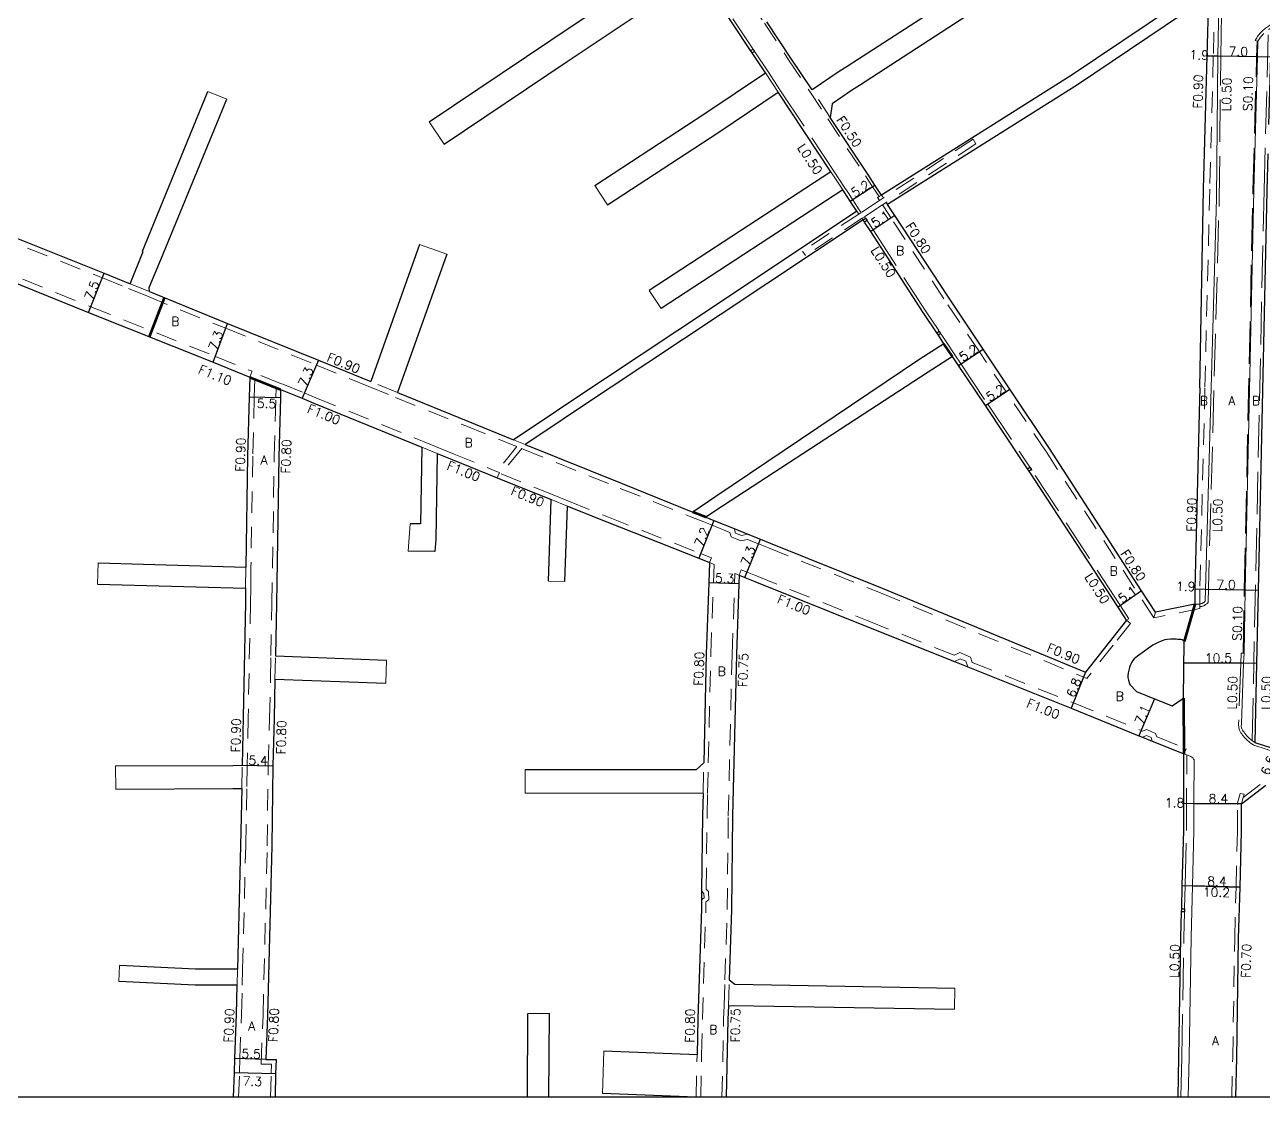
# Model space of a CAD drawing. Header units: metres. Extents: x -11200 to -10400, y -111600 to -111000.
# Drawn here: x -10890.3 to -10671.6, y -111600 to -111410.5 of the extents above; entities that cross this region are included whole.
import ezdxf

# ---------------------------------------------------------------- set-up
doc = ezdxf.new("R2010")
doc.units = ezdxf.units.M
doc.header["$LTSCALE"] = 2.5
doc.linetypes.add('22320', pattern=[2.5, 1.5, -1])
doc.linetypes.add('22330', pattern=[4, 3, -1])
for name, color, linetype, lineweight in [('2101000', 177, 'Continuous', 30), ('2102000', 191, 'Continuous', 30), ('2102001', 191, 'Continuous', 9), ('2213000', 6, 'Continuous', 9), ('2232000', 4, '22320', 9), ('2233000', 62, '22330', 9), ('9201100', 215, 'Continuous', 30), ('9202200', 155, 'Continuous', 60), ('9203500', 155, 'Continuous', 30)]:
    doc.layers.add(name, color=color, linetype=linetype, lineweight=lineweight)
for name, color, linetype in [('2233300', 63, '22330'), ('2235000', 7, 'Continuous'), ('9201500', 222, 'Continuous'), ('9202100', 82, 'Continuous'), ('999', 7, 'Continuous')]:
    doc.layers.add(name, color=color, linetype=linetype)
doc.styles.add('Dm_Anotation', font='txt.shx', dxfattribs={"bigfont": 'pscdm.shx'})

msp = doc.modelspace()

# ---------------------------------------------------------------- linework, layer by layer
at = {"layer": '2101000'}
for points in [[(-10670.75, -111433.33), (-10670.93, -111439.79), (-10672.46, -111510.44), (-10672.73, -111523.38), (-10673.04, -111537.31), (-10668.66, -111538.75), (-10660.43, -111542.35), (-10653.4, -111537.01), (-10640.48, -111527.31), (-10620.89, -111512.38), (-10612.93, -111506.32), (-10586.47, -111485.86), (-10584.6, -111484.42), (-10586.27, -111482.28), (-10608.86, -111453.08), (-10652.07, -111396.98), (-10665.27, -111407.26), (-10670.14, -111411.05), (-10670.28, -111416.24), (-10670.61, -111428.11)], [(-10759.47, -111419.02), (-10761.8, -111415.49), (-10762.08, -111415.08), (-10771.14, -111401.38)], [(-10682.76, -111474.68), (-10682.12, -111439.54), (-10681.48, -111416.04), (-10681.19, -111405.54)], [(-10751.24, -111422.04), (-10754.96, -111416.42), (-10759.22, -111409.97)], [(-10747.92, -111436.48), (-10757.21, -111422.45)], [(-10738.99, -111440.6), (-10740.13, -111438.87), (-10741.41, -111436.92), (-10748.05, -111426.87)], [(-10929.6, -111433.21), (-10922.63, -111435.84), (-10901.05, -111444.49), (-10876.22, -111454.41), (-10871.62, -111456.29)], [(-10932.84, -111440.02), (-10925.57, -111442.85), (-10902.61, -111451.81), (-10879.02, -111461.36), (-10857.02, -111470.13), (-10850.53, -111472.76)], [(-10743.33, -111443.46), (-10744.48, -111441.71), (-10745.59, -111440.02), (-10745.8, -111439.7)], [(-10683.66, -111512.9), (-10690.57, -111514.31), (-10693.04, -111510.5), (-10709.31, -111485.39), (-10716.3, -111474.92), (-10721.02, -111467.85), (-10727.28, -111458.48), (-10736.61, -111444.24), (-10737.9, -111442.27)], [(-10727.94, -111466.86), (-10728.94, -111465.35), (-10729.22, -111464.93), (-10731.62, -111461.34), (-10740.87, -111447.04), (-10741.95, -111445.37), (-10742.22, -111444.95)], [(-10868.26, -111457.66), (-10854.44, -111463.3), (-10838.4, -111469.8), (-10829.16, -111473.57)], [(-10695.72, -111515.72), (-10697.21, -111513.43), (-10712.92, -111489.38), (-10713.19, -111488.96), (-10713.66, -111488.24), (-10720.63, -111477.81), (-10725.35, -111470.74), (-10726.44, -111469.11)], [(-10850.53, -111472.76), (-10850.63, -111476.3), (-10850.91, -111486.7), (-10851.22, -111506.33)], [(-10845.09, -111474.96), (-10845.13, -111476.45), (-10845.42, -111486.86), (-10845.81, -111512.79), (-10846, -111522)], [(-10845.09, -111474.96), (-10841.29, -111476.5), (-10839.22, -111477.35), (-10820.12, -111485.15)], [(-10824.43, -111475.5), (-10812.04, -111480.57), (-10803.98, -111483.83)], [(-10682.76, -111474.68), (-10682.8, -111476.73), (-10683.65, -111510.23), (-10683.66, -111512.9)], [(-10801.9, -111484.67), (-10784.76, -111491.59), (-10772.28, -111496.61)], [(-10817.42, -111486.26), (-10814.79, -111487.33), (-10806.83, -111490.55), (-10797.28, -111494.41)], [(-10794.4, -111495.57), (-10787.49, -111498.36), (-10771.25, -111504.78), (-10769.33, -111505.54)], [(-10770, -111497.52), (-10768.57, -111498.1), (-10764.98, -111499.54), (-10762.6, -111500.5), (-10760.37, -111501.39), (-10758.61, -111502.1), (-10738.84, -111510.04), (-10702.98, -111524.91)], [(-10769.33, -111505.54), (-10769.46, -111509.11), (-10769.91, -111521.63), (-10770.36, -111540.89)], [(-10764.11, -111507.76), (-10764.16, -111509.3), (-10764.61, -111521.79), (-10765.28, -111550.35), (-10765.49, -111566.83), (-10765.88, -111579.26)], [(-10764.11, -111507.76), (-10763.09, -111508.17), (-10761.33, -111508.87), (-10741.58, -111516.81), (-10726.07, -111523.01), (-10723.76, -111523.93), (-10705.47, -111531.24), (-10693.52, -111536.14), (-10692.91, -111536.39), (-10691.18, -111537.08), (-10690.98, -111537.17), (-10685.58, -111539.35)], [(-10851.27, -111510.06), (-10851.31, -111512.6), (-10851.71, -111532.87), (-10851.87, -111541.35)], [(-10695.72, -111515.72), (-10698.78, -111519.59), (-10702.98, -111524.91)], [(-10846.08, -111526.12), (-10846.22, -111533.07), (-10846.48, -111541.45), (-10846.64, -111555.59), (-10847.39, -111585.53), (-10847.69, -111593.34), (-10845.89, -111593.33), (-10845.96, -111595.82), (-10846.07, -111600)], [(-10686.6, -111600), (-10686.45, -111592.84), (-10686.1, -111571.75), (-10685.99, -111567.23), (-10685.97, -111566.73), (-10685.87, -111562.59), (-10685.61, -111552.88), (-10685.58, -111539.35)], [(-10851.95, -111545.43), (-10852.14, -111555.51), (-10852.69, -111577.35)], [(-10676.42, -111600), (-10676.25, -111593.03), (-10675.91, -111571.96), (-10675.67, -111562.86), (-10675.41, -111553.03), (-10675.4, -111548.28), (-10675.4, -111548.16), (-10671.11, -111544.87)], [(-10770.49, -111546.32), (-10770.58, -111550.25), (-10770.75, -111563.56), (-10770.77, -111565.12), (-10770.78, -111566.7), (-10771.4, -111586.11), (-10771.54, -111592.49)], [(-10853.4, -111600), (-10853.25, -111595.62), (-10853.18, -111593.13), (-10852.89, -111585.33), (-10852.76, -111580.17)], [(-10766.02, -111583.83), (-10766.1, -111586.29), (-10766.4, -111600)], [(-10771.7, -111599.97), (-10771.7, -111600)]]:
    msp.add_lwpolyline(points, dxfattribs=at)
msp.add_lwpolyline([(-10685.66, -111529.49), (-10685.51, -111519.49), (-10685.68, -111519.32), (-10685.89, -111519.21), (-10686.14, -111519.15), (-10686.4, -111519.11), (-10686.67, -111519.1), (-10686.94, -111519.09), (-10687.2, -111519.09), (-10687.34, -111519.08), (-10687.92, -111519.07), (-10688.51, -111519.12), (-10688.97, -111519.21), (-10689.57, -111519.4), (-10690.14, -111519.65), (-10690.71, -111519.93), (-10691.09, -111520.15), (-10693.76, -111522.05), (-10694.07, -111522.3), (-10694.36, -111522.57), (-10694.6, -111522.85), (-10694.85, -111523.26), (-10695.05, -111523.71), (-10695.17, -111524.07), (-10695.31, -111524.55), (-10695.41, -111525.04), (-10695.46, -111525.54), (-10695.45, -111525.86), (-10695.38, -111526.32), (-10695.25, -111526.75), (-10695.1, -111527.09), (-10693.94, -111528.34), (-10690.77, -111529.59), (-10687.65, -111530.83)], close=True, dxfattribs=at)
at = {"layer": '2102000'}
for points in [[(-10705.3, -111391.95), (-10723.78, -111404.08), (-10745.06, -111417.91), (-10746.43, -111418.8), (-10751.24, -111422.04)], [(-10703.1, -111395.3), (-10721.73, -111407.52), (-10742.88, -111421.26), (-10744.25, -111422.15), (-10747.68, -111424.46), (-10748.05, -111426.87)], [(-10818.84, -111427.67), (-10797.36, -111413.23), (-10781.07, -111402.26), (-10778.51, -111400.53), (-10776.68, -111399.3), (-10773.77, -111397.35)], [(-10816.2, -111431.59), (-10794.49, -111416.98), (-10774, -111403.29), (-10771.14, -111401.38)], [(-10682.76, -111404.18), (-10705.49, -111419.45), (-10734.96, -111438.06), (-10738.99, -111440.6)], [(-10682.76, -111406.59), (-10704.39, -111421.12), (-10733.89, -111439.75), (-10737.9, -111442.27)], [(-10789.62, -111438.91), (-10770.16, -111426.18), (-10759.47, -111419.02)], [(-10871.62, -111456.29), (-10869.36, -111450.6), (-10869.5, -111450.54), (-10857.91, -111422.31)], [(-10787.37, -111442.35), (-10767.9, -111429.62), (-10757.21, -111422.45)], [(-10868.26, -111457.66), (-10868.28, -111456.96), (-10866.15, -111451.87), (-10854.58, -111423.67)], [(-10747.92, -111436.48), (-10779.99, -111457.44)], [(-10745.8, -111439.7), (-10777.88, -111460.67)], [(-10743.33, -111443.46), (-10768.49, -111460.24), (-10794.2, -111477.32), (-10798.39, -111480.11), (-10803.98, -111483.83)], [(-10742.22, -111444.95), (-10767.47, -111461.78), (-10793.17, -111478.87), (-10797.37, -111481.65), (-10801.9, -111484.67)], [(-10820.57, -111449.36), (-10829.16, -111473.57)], [(-10815.76, -111451.07), (-10824.43, -111475.5)], [(-10727.94, -111466.86), (-10732.21, -111469.59), (-10768.22, -111493.84), (-10772.28, -111496.61)], [(-10726.44, -111469.11), (-10730.76, -111471.87), (-10767.07, -111495.59), (-10770, -111497.52)], [(-10817.42, -111486.26), (-10817.68, -111501.46), (-10817.83, -111503.55), (-10822.56, -111503.49)], [(-10820.12, -111485.15), (-10820.36, -111498.71), (-10822.21, -111498.68)], [(-10797.79, -111508.8), (-10797.28, -111494.41)], [(-10794.87, -111508.9), (-10794.4, -111495.57)], [(-10877.28, -111505.6), (-10851.22, -111506.33)], [(-10877.39, -111509.34), (-10851.27, -111510.06)], [(-10846, -111522), (-10826.36, -111522.76)], [(-10846.08, -111526.12), (-10826.51, -111526.87)], [(-10874.22, -111541.47), (-10853.5, -111541.37), (-10851.87, -111541.35)], [(-10770.36, -111540.89), (-10771.72, -111542.18), (-10801.91, -111542.16)], [(-10874.2, -111545.56), (-10853.53, -111545.45), (-10851.95, -111545.43)], [(-10770.49, -111546.32), (-10801.91, -111546.3)], [(-10852.69, -111577.35), (-10860.11, -111577.35), (-10873.54, -111576.7)], [(-10852.76, -111580.17), (-10860.18, -111580.18), (-10873.68, -111579.53)], [(-10765.88, -111579.26), (-10764.85, -111580.05), (-10726.01, -111580.7)], [(-10801.51, -111600), (-10801.4, -111585.2)], [(-10797.71, -111600), (-10797.58, -111585.23)], [(-10766.02, -111583.83), (-10765.07, -111583.81), (-10726.08, -111584.45)], [(-10771.54, -111592.49), (-10787.98, -111591.85)], [(-10771.7, -111599.97), (-10788.27, -111599.33)]]:
    msp.add_lwpolyline(points, dxfattribs=at)
at = {"layer": '2102001'}
for points in [[(-10854.58, -111423.67), (-10857.91, -111422.31)], [(-10816.2, -111431.59), (-10818.84, -111427.67)], [(-10787.37, -111442.35), (-10789.62, -111438.91)], [(-10815.76, -111451.07), (-10820.57, -111449.36)], [(-10777.88, -111460.67), (-10779.99, -111457.44)], [(-10822.56, -111503.49), (-10822.21, -111498.68)], [(-10877.39, -111509.34), (-10877.28, -111505.6)], [(-10794.87, -111508.9), (-10797.79, -111508.8)], [(-10826.51, -111526.87), (-10826.36, -111522.76)], [(-10874.2, -111545.56), (-10874.22, -111541.47)], [(-10801.91, -111546.3), (-10801.91, -111542.16)], [(-10873.68, -111579.53), (-10873.54, -111576.7)], [(-10726.08, -111584.45), (-10726.01, -111580.7)], [(-10797.58, -111585.23), (-10801.4, -111585.2)], [(-10788.27, -111599.33), (-10787.98, -111591.85)]]:
    msp.add_lwpolyline(points, dxfattribs=at)
at = {"layer": '2213000'}
for points in [[(-10683.66, -111512.9), (-10683.35, -111512.89), (-10682.98, -111512.87), (-10682.85, -111512.86), (-10682.76, -111512.85), (-10682.76, -111512.85), (-10682.63, -111512.81), (-10682.54, -111512.79), (-10682.45, -111512.77), (-10682.36, -111512.74), (-10682.27, -111512.7), (-10682.19, -111512.66), (-10682.11, -111512.61), (-10682.03, -111512.56), (-10681.95, -111512.5), (-10681.88, -111512.44), (-10681.81, -111512.37), (-10681.75, -111510.27), (-10679.83, -111441.21), (-10679.58, -111416.09), (-10679.42, -111406.98), (-10678.92, -111392.69), (-10678.12, -111358.48), (-10678.29, -111347.89)], [(-10673.04, -111537.31), (-10673.24, -111537.18), (-10673.44, -111537.04), (-10673.53, -111536.97), (-10673.63, -111536.9), (-10673.82, -111536.75), (-10674, -111536.59), (-10674.17, -111536.43), (-10674.34, -111536.26), (-10674.5, -111536.09), (-10674.66, -111535.9), (-10674.81, -111535.72), (-10674.95, -111535.52), (-10675.09, -111535.33), (-10675.21, -111535.12), (-10675.33, -111534.92), (-10675.44, -111534.5), (-10675.43, -111534), (-10675.03, -111523.32), (-10674.96, -111521.53), (-10674.75, -111510.39), (-10673.23, -111439.73), (-10672.58, -111416.18), (-10672.51, -111413.44), (-10672.4, -111413.26), (-10672.29, -111413.08), (-10672.17, -111412.9), (-10672.04, -111412.73), (-10671.91, -111412.56), (-10671.78, -111412.4), (-10671.64, -111412.24), (-10671.49, -111412.08)], [(-10684.8, -111600), (-10684.65, -111592.87), (-10684.3, -111571.79), (-10684.07, -111562.64), (-10683.81, -111552.91), (-10683.8, -111548.14), (-10683.8, -111547.74), (-10683.78, -111540.4), (-10683.86, -111540.25), (-10684.01, -111540.05), (-10684.37, -111539.79), (-10685.08, -111539.48), (-10685.58, -111539.35)]]:
    msp.add_lwpolyline(points, dxfattribs=at)
at = {"layer": '2232000'}
for points in [[(-10800.23, -111348.24), (-10799.37, -111349.57), (-10796.8, -111353.46), (-10794.02, -111357.65), (-10775.5, -111385.99), (-10771.53, -111392.15), (-10770.31, -111394.04), (-10768.78, -111396.43), (-10767.22, -111398.78), (-10762.09, -111406.54), (-10759.64, -111410.25), (-10755.37, -111416.69), (-10751.66, -111422.32), (-10748.46, -111427.15), (-10741.82, -111437.19), (-10740.55, -111439.14), (-10739.41, -111440.87)], [(-10679.09, -111347.89), (-10679.15, -111354.68), (-10679.72, -111392.74), (-10680.02, -111403.11), (-10680.09, -111405.57), (-10680.38, -111416.07), (-10681.02, -111439.56), (-10681.86, -111474.71), (-10682.75, -111510.25), (-10682.76, -111512)], [(-10748.05, -111426.87), (-10751.24, -111422.04)], [(-10722.81, -111430.74), (-10738.65, -111441.12), (-10739.32, -111441.56), (-10742.55, -111443.68), (-10742.97, -111443.95), (-10752.94, -111450.49)], [(-10722.29, -111431.53), (-10738.13, -111441.91), (-10738.8, -111442.35), (-10741.98, -111444.44), (-10742.4, -111444.71), (-10752.42, -111451.28)], [(-10722.29, -111431.53), (-10722.81, -111430.74)], [(-10929.92, -111434.05), (-10922.96, -111436.68), (-10901.39, -111445.33), (-10876.56, -111455.24), (-10871.96, -111457.12), (-10868.6, -111458.49), (-10854.78, -111464.14), (-10838.74, -111470.63), (-10829.5, -111474.4)], [(-10739.66, -111441.04), (-10739.41, -111440.87), (-10738.99, -111440.6)], [(-10739.32, -111441.56), (-10739.66, -111441.04)], [(-10738.65, -111441.12), (-10738.99, -111440.6)], [(-10925.17, -111441.83), (-10902.2, -111450.79), (-10878.61, -111460.34), (-10856.61, -111469.11), (-10850.11, -111471.74)], [(-10690.89, -111515.29), (-10709.98, -111485.83), (-10716.97, -111475.36), (-10721.69, -111468.29), (-10727.95, -111458.92), (-10737.28, -111444.68), (-10738.56, -111442.71), (-10738.8, -111442.35)], [(-10737.9, -111442.27), (-10738.13, -111441.91)], [(-10752.42, -111451.28), (-10752.94, -111450.49)], [(-10868.26, -111457.66), (-10871.62, -111456.29)], [(-10850.53, -111472.76), (-10850.15, -111471.83), (-10850.11, -111471.74)], [(-10845.09, -111474.96), (-10845.88, -111474.64), (-10849.64, -111473.12), (-10850.53, -111472.76)], [(-10849.64, -111473.12), (-10849.73, -111476.32), (-10850.01, -111486.72), (-10850.32, -111506.34)], [(-10844.71, -111474.03), (-10845.12, -111473.87), (-10850.15, -111471.83)], [(-10824.43, -111475.5), (-10829.16, -111473.57)], [(-10846.87, -111600), (-10846.76, -111595.8), (-10846.71, -111594.13), (-10848.52, -111594.14), (-10848.19, -111585.51), (-10847.44, -111555.58), (-10847.28, -111541.43), (-10847.02, -111533.05), (-10846.88, -111526.1), (-10846.8, -111521.98), (-10846.61, -111512.78), (-10846.22, -111486.84), (-10845.93, -111476.43), (-10845.88, -111474.64)], [(-10844.71, -111474.03), (-10840.91, -111475.57), (-10838.84, -111476.42), (-10819.74, -111484.22), (-10817.04, -111485.33), (-10814.41, -111486.4), (-10806.95, -111489.42), (-10806.45, -111489.62)], [(-10829.5, -111474.4), (-10824.77, -111476.34)], [(-10824.77, -111476.34), (-10812.38, -111481.4), (-10804.31, -111484.66), (-10803.37, -111485.04)], [(-10801.9, -111484.67), (-10803.98, -111483.83)], [(-10817.42, -111486.26), (-10820.12, -111485.15)], [(-10803.37, -111485.04), (-10806.95, -111489.42)], [(-10802.5, -111485.4), (-10806.14, -111489.85)], [(-10802.5, -111485.4), (-10802.24, -111485.5), (-10785.1, -111492.43), (-10772.62, -111497.44), (-10770.33, -111498.36), (-10768.9, -111498.93), (-10765.73, -111500.21)], [(-10806.83, -111490.55), (-10806.49, -111489.71), (-10806.45, -111489.62)], [(-10806.14, -111489.85), (-10796.94, -111493.57), (-10794.06, -111494.74), (-10787.16, -111497.53), (-10770.92, -111503.94), (-10769, -111504.7)], [(-10794.4, -111495.57), (-10797.28, -111494.41)], [(-10770, -111497.52), (-10772.28, -111496.61)], [(-10764.98, -111499.54), (-10764.77, -111500.32), (-10763.72, -111500.77), (-10762.6, -111500.5)], [(-10765.73, -111500.21), (-10765.53, -111500.97), (-10763.79, -111501.72), (-10762.66, -111501.44)], [(-10762.66, -111501.44), (-10760.7, -111502.23), (-10758.95, -111502.93), (-10739.18, -111510.88), (-10702.7, -111526)], [(-10851.27, -111510.06), (-10851.22, -111506.33)], [(-10850.37, -111510.08), (-10850.32, -111506.34)], [(-10769.94, -111563.24), (-10769.78, -111550.26), (-10769.69, -111546.34), (-10769.56, -111540.91), (-10769.11, -111521.65), (-10768.66, -111509.14), (-10768.54, -111505.87)], [(-10769.33, -111505.54), (-10769, -111504.7)], [(-10768.54, -111505.87), (-10769.33, -111505.54)], [(-10767.15, -111600), (-10766.85, -111586.27), (-10766.77, -111583.81), (-10766.63, -111579.24), (-10766.24, -111566.81), (-10766.03, -111550.34), (-10765.36, -111521.76), (-10764.91, -111509.28), (-10764.85, -111507.44)], [(-10764.11, -111507.76), (-10764.85, -111507.44)], [(-10764.11, -111507.76), (-10763.74, -111506.83)], [(-10763.74, -111506.83), (-10762.72, -111507.24), (-10760.96, -111507.94), (-10741.21, -111515.88), (-10726.11, -111521.91)], [(-10850.37, -111510.08), (-10850.41, -111512.62), (-10850.81, -111532.89), (-10850.97, -111541.37)], [(-10682.76, -111512.85), (-10682.76, -111513.33), (-10682.76, -111513.64), (-10690.89, -111515.29), (-10690.57, -111514.31)], [(-10682.76, -111512.85), (-10682.85, -111512.86), (-10682.98, -111512.87), (-10683.35, -111512.89), (-10683.66, -111512.9)], [(-10682.76, -111512), (-10682.76, -111512.85)], [(-10695.01, -111516.28), (-10698.07, -111520.15), (-10702.7, -111526)], [(-10695.01, -111516.28), (-10695.72, -111515.72)], [(-10722.95, -111523.18), (-10723.25, -111522.22), (-10725.15, -111521.44), (-10726.11, -111521.91)], [(-10846.08, -111526.12), (-10846, -111522)], [(-10723.76, -111523.93), (-10724.06, -111522.96), (-10725.11, -111522.53), (-10726.07, -111523.01)], [(-10722.95, -111523.18), (-10705.09, -111530.31), (-10693.14, -111535.21), (-10692.89, -111535.31)], [(-10692.89, -111535.31), (-10692.13, -111535.03), (-10690.57, -111535.71), (-10690.37, -111536.33)], [(-10692.91, -111536.39), (-10692.16, -111536.11), (-10691.38, -111536.44), (-10691.18, -111537.08)], [(-10690.37, -111536.33), (-10690.18, -111536.41), (-10685.2, -111538.43)], [(-10685.58, -111539.35), (-10685.2, -111538.43)], [(-10851.95, -111545.43), (-10851.87, -111541.35)], [(-10850.97, -111541.37), (-10851.05, -111545.45)], [(-10770.49, -111546.32), (-10770.36, -111540.89)], [(-10852.5, -111600), (-10852.35, -111595.65), (-10852.28, -111593.16), (-10851.99, -111585.36), (-10851.86, -111580.2), (-10851.79, -111577.37), (-10851.24, -111555.53), (-10851.05, -111545.45)], [(-10675.11, -111547.05), (-10671.13, -111544)], [(-10677.12, -111600), (-10676.95, -111593.01), (-10676.61, -111571.95), (-10676.37, -111562.84), (-10676.11, -111553.02), (-10676.1, -111548.28), (-10676.1, -111548.07)], [(-10676.1, -111548.07), (-10675.64, -111546.31)], [(-10675.64, -111546.31), (-10674.96, -111546.48)], [(-10675.4, -111548.16), (-10675.11, -111547.05), (-10674.96, -111546.48)], [(-10769.94, -111563.24), (-10769.54, -111563.66), (-10769.49, -111565.11), (-10769.97, -111565.5)], [(-10770.9, -111600), (-10770.9, -111599.99), (-10770.74, -111592.51), (-10770.6, -111586.13), (-10769.99, -111566.72), (-10769.97, -111565.5)], [(-10770.75, -111563.56), (-10770.33, -111563.99), (-10770.3, -111564.74), (-10770.77, -111565.12)], [(-10852.76, -111580.17), (-10852.69, -111577.35)], [(-10766.02, -111583.83), (-10765.88, -111579.26)], [(-10771.7, -111599.97), (-10771.54, -111592.49)]]:
    msp.add_lwpolyline(points, dxfattribs=at)
at = {"layer": '2233000'}
for points in [[(-10682.76, -111513.33), (-10682.67, -111513.32), (-10682.54, -111513.3), (-10682.42, -111513.28), (-10682.3, -111513.24), (-10682.18, -111513.2), (-10682.06, -111513.15), (-10681.95, -111513.1), (-10681.84, -111513.03), (-10681.74, -111512.97), (-10681.64, -111512.89), (-10681.54, -111512.81), (-10681.32, -111512.59), (-10679.33, -111441.22), (-10679.08, -111416.1), (-10678.92, -111406.99), (-10678.42, -111392.7), (-10677.62, -111358.48), (-10677.79, -111347.89)], [(-10789.01, -111372.84), (-10789.01, -111372.84), (-10778.95, -111388.21), (-10773.35, -111397.08), (-10770.72, -111401.1), (-10761.79, -111414.6), (-10761.66, -111414.8)], [(-10652.37, -111396.58), (-10665.58, -111406.86), (-10670.12, -111410.4), (-10670.59, -111410.73), (-10670.78, -111410.86), (-10670.97, -111410.99), (-10671.15, -111411.12), (-10671.33, -111411.27), (-10671.51, -111411.41), (-10671.68, -111411.57), (-10671.84, -111411.73), (-10672, -111411.9), (-10672.16, -111412.07), (-10672.3, -111412.25), (-10672.44, -111412.43), (-10672.58, -111412.61), (-10672.71, -111412.81), (-10672.83, -111413), (-10673, -111413.3), (-10672.61, -111413.41), (-10672.51, -111413.44)], [(-10673.04, -111537.31), (-10673.24, -111537.18), (-10673.44, -111537.04), (-10673.53, -111536.97), (-10671.43, -111439.78), (-10670.65, -111411.37), (-10670.5, -111411.27), (-10670.32, -111411.16), (-10670.14, -111411.05)], [(-10761.39, -111415.22), (-10761.22, -111415.48), (-10759.06, -111418.74), (-10756.79, -111422.17), (-10747.51, -111436.21), (-10745.38, -111439.43), (-10745.17, -111439.74), (-10744.06, -111441.44), (-10742.91, -111443.19)], [(-10757.21, -111422.45), (-10759.47, -111419.02)], [(-10745.8, -111439.7), (-10747.92, -111436.48)], [(-10742.55, -111443.68), (-10742.91, -111443.19)], [(-10742.97, -111443.95), (-10743.33, -111443.46)], [(-10742.22, -111444.95), (-10742.4, -111444.71)], [(-10741.8, -111444.68), (-10741.98, -111444.44)], [(-10741.53, -111445.09), (-10741.45, -111445.22), (-10740.45, -111446.76), (-10731.2, -111461.07), (-10728.88, -111464.55), (-10728.81, -111464.66)], [(-10728.53, -111465.07), (-10728.46, -111465.17), (-10727.52, -111466.58), (-10726.02, -111468.83), (-10724.93, -111470.46), (-10720.21, -111477.53), (-10713.25, -111487.96), (-10712.85, -111488.57), (-10712.77, -111488.69)], [(-10726.44, -111469.11), (-10727.94, -111466.86)], [(-10695.3, -111515.45), (-10696.79, -111513.16), (-10712.41, -111489.24), (-10712.5, -111489.11)], [(-10695.72, -111515.72), (-10695.3, -111515.45)], [(-10674.96, -111521.53), (-10675.06, -111521.53), (-10675.46, -111521.52), (-10675.53, -111523.35), (-10675.93, -111534.11), (-10675.89, -111534.73), (-10675.77, -111535.16), (-10675.64, -111535.38), (-10675.5, -111535.6), (-10675.36, -111535.81), (-10675.21, -111536.02), (-10675.05, -111536.22), (-10674.88, -111536.42), (-10674.7, -111536.61), (-10674.52, -111536.79), (-10674.33, -111536.97), (-10674.14, -111537.13), (-10673.93, -111537.3), (-10673.73, -111537.45), (-10673.51, -111537.6), (-10673.23, -111537.77), (-10668.85, -111539.21)], [(-10685.47, -111566.74), (-10685.47, -111566.63), (-10685.37, -111562.61), (-10685.11, -111552.89), (-10685.08, -111539.48), (-10685.58, -111539.35)], [(-10686.1, -111600), (-10685.95, -111592.85), (-10685.6, -111571.76), (-10685.49, -111567.35), (-10685.49, -111567.24)]]:
    msp.add_lwpolyline(points, dxfattribs=at)
at = {"layer": '2233300'}
msp.add_lwpolyline([(-10675.06, -111521.53), (-10674.86, -111510.42), (-10673.33, -111439.73), (-10672.68, -111416.17), (-10672.61, -111413.41)], dxfattribs=at)
at = {"layer": '2235000'}
for points in [[(-10761.8, -111415.49), (-10762.08, -111415.08), (-10761.66, -111414.8), (-10761.39, -111415.22)], [(-10741.95, -111445.37), (-10742.22, -111444.95), (-10741.8, -111444.68), (-10741.53, -111445.09)], [(-10728.94, -111465.35), (-10729.22, -111464.93), (-10728.81, -111464.66), (-10728.53, -111465.07)], [(-10712.92, -111489.38), (-10713.19, -111488.96), (-10712.77, -111488.69), (-10712.5, -111489.11)], [(-10685.99, -111567.23), (-10685.97, -111566.73), (-10685.47, -111566.74), (-10685.49, -111567.24)]]:
    msp.add_lwpolyline(points, close=True, dxfattribs=at)
at = {"layer": '9201100'}
for points in [[(-10679.58, -111416.09), (-10681.48, -111416.04)], [(-10672.58, -111416.18), (-10679.58, -111416.09)], [(-10670.28, -111416.24), (-10672.58, -111416.18)], [(-10744.48, -111441.71), (-10740.13, -111438.87)], [(-10736.61, -111444.24), (-10740.87, -111447.04)], [(-10879.02, -111461.36), (-10876.22, -111454.41)], [(-10857.02, -111470.13), (-10854.44, -111463.3)], [(-10725.35, -111470.74), (-10721.02, -111467.85)], [(-10838.4, -111469.8), (-10841.29, -111476.5)], [(-10720.63, -111477.81), (-10716.3, -111474.92)], [(-10845.13, -111476.45), (-10850.63, -111476.3)], [(-10768.57, -111498.1), (-10771.25, -111504.78)], [(-10763.09, -111508.17), (-10760.37, -111501.39)], [(-10764.16, -111509.3), (-10769.46, -111509.11)], [(-10693.04, -111510.5), (-10697.21, -111513.43)], [(-10681.75, -111510.27), (-10683.65, -111510.23)], [(-10674.75, -111510.39), (-10681.75, -111510.27)], [(-10672.46, -111510.44), (-10674.75, -111510.39)], [(-10675.03, -111523.32), (-10685.53, -111523.32)], [(-10672.73, -111523.38), (-10675.03, -111523.32)], [(-10702.98, -111524.91), (-10705.47, -111531.24)], [(-10690.77, -111529.59), (-10693.52, -111536.14)], [(-10851.87, -111541.35), (-10846.48, -111541.45)], [(-10683.8, -111548.14), (-10685.6, -111548.13)], [(-10675.4, -111548.16), (-10683.8, -111548.14)], [(-10685.87, -111562.59), (-10675.67, -111562.86)], [(-10675.67, -111562.86), (-10684.07, -111562.64)], [(-10847.69, -111593.34), (-10853.18, -111593.13)], [(-10853.25, -111595.62), (-10845.96, -111595.82)]]:
    msp.add_lwpolyline(points, dxfattribs=at)
at = {"layer": '9202200'}
for points in [[(-10868.26, -111465.65), (-10865.57, -111458.76)], [(-10726.44, -111469.11), (-10727.94, -111466.86)], [(-10850.53, -111472.76), (-10845.09, -111474.96)], [(-10770, -111497.52), (-10772.28, -111496.61)], [(-10683.66, -111512.9), (-10685.51, -111519.49)], [(-10685.66, -111529.49), (-10685.58, -111539.35)]]:
    msp.add_lwpolyline(points, dxfattribs=at)
at = {"layer": '999'}
msp.add_lwpolyline([(-11200, -111000), (-10400, -111000), (-10400, -111600), (-11200, -111600)], close=True, dxfattribs=at)

# ---------------------------------------------------------------- texts
at = {"layer": '9201500', "style": 'Dm_Anotation'}
for s, rotation, p in [('7.0', 359.3198, (-10677.68, -111416.02)), ('1.9', 358.4333, (-10684.61, -111416.6)), ('5.2', 33.2261, (-10743.7, -111441.08)), ('5.1', 33.2261, (-10740.13, -111446.43)), ('7.5', 68.0358, (-10878.31, -111459.33)), ('7.3', 69.2915, (-10856.39, -111468.18)), ('5.2', 33.7337, (-10724.57, -111470.1)), ('7.3', 66.6322, (-10840.57, -111474.58)), ('5.2', 33.7338, (-10719.85, -111477.17)), ('5.5', 358.412, (-10849.31, -111478.19)), ('7.2', 68.1157, (-10770.6, -111502.89)), ('7.3', 68.1157, (-10762.42, -111506.23)), ('5.3', 357.9544, (-10768.41, -111509.05)), ('7.0', 359.0259, (-10679.85, -111510.2)), ('5.1', 35.1359, (-10696.49, -111512.81)), ('1.9', 358.9618, (-10686.98, -111510.51)), ('10.5', 359.9998, (-10681.88, -111523.22)), ('6.8', 68.5481, (-10704.9, -111529.52)), ('7.1', 67.2101, (-10692.85, -111534.3)), ('5.4', 358.9109, (-10850.77, -111541.27)), ('6.6', 68.1628, (-10670.57, -111543.26)), ('1.8', 359.8413, (-10688.94, -111548.78)), ('8.4', 359.8411, (-10681.2, -111548.04)), ('8.4', 358.5119, (-10681.46, -111562.61)), ('10.2', 358.5119, (-10682.24, -111564.51)), ('5.5', 357.8111, (-10852.03, -111593.07)), ('7.3', 358.3984, (-10851.81, -111597.94))]:
    msp.add_text(s, height=1.6, rotation=rotation, dxfattribs=at).set_placement(p)
at = {"layer": '9202100', "style": 'Dm_Anotation'}
for s, p in [('B', (-10736.4, -111451.24)), ('B', (-10864.41, -111463.73)), ('B', (-10682.74, -111477.74)), ('A', (-10677.74, -111477.72)), ('B', (-10673.56, -111477.74)), ('B', (-10812.6, -111485.17)), ('A', (-10848.63, -111488.22)), ('B', (-10698.71, -111507.82)), ('B', (-10767.9, -111525.55)), ('B', (-10697.62, -111529.96)), ('A', (-10850.81, -111588.22)), ('B', (-10769.39, -111588.84)), ('A', (-10680.61, -111590.8))]:
    msp.add_text(s, height=1.6, dxfattribs=at).set_placement(p)
at = {"layer": '9203500', "style": 'Dm_Anotation'}
for s, rotation, p in [('F0.90', 88.7612, (-10682.33, -111425.35)), ('L0.50', 88.7612, (-10677.3, -111425.83)), ('S0.10', 88.7612, (-10673.52, -111425.79)), ('F0.50', 303.4689, (-10747.03, -111427.32)), ('L0.50', 303.4689, (-10753.93, -111432.19)), ('F0.80', 303.2261, (-10734.81, -111446.12)), ('L0.50', 302.8899, (-10740.93, -111450.36)), ('F0.90', 337.7723, (-10837.05, -111469.9)), ('F1.10', 337.9656, (-10859.75, -111472.02)), ('F1.00', 337.7723, (-10840.55, -111478.96)), ('F0.90', 88.4114, (-10851.45, -111489.5)), ('F0.80', 88.4114, (-10843.39, -111489.82)), ('F1.00', 337.9907, (-10815.86, -111489.02)), ('F0.90', 337.9907, (-10804.55, -111493.49)), ('F0.90', 88.7612, (-10683.48, -111500.11)), ('L0.50', 88.7612, (-10678.89, -111500.2)), ('F0.80', 303.1378, (-10696.85, -111503.95)), ('L0.50', 303.1378, (-10703.19, -111508.05)), ('F1.00', 338.1003, (-10757.56, -111512.62)), ('S0.10', 88.7612, (-10675.4, -111519.38)), ('F0.80', 87.9552, (-10770.51, -111527.32)), ('F0.75', 87.9552, (-10762.71, -111527.58)), ('F0.90', 337.488, (-10709.93, -111521.21)), ('L0.50', 88.7612, (-10676.27, -111531.53)), ('L0.50', 88.7612, (-10670.3, -111531.54)), ('F1.00', 338.2261, (-10713.53, -111531.01)), ('F0.90', 88.9094, (-10852.23, -111539.09)), ('F0.80', 88.9094, (-10844.22, -111539.43)), ('L0.50', 88.5121, (-10686.49, -111578.92)), ('F0.70', 88.5121, (-10673.85, -111578.93)), ('F0.90', 87.8186, (-10853.5, -111590.37)), ('F0.80', 87.8186, (-10845.62, -111590.28)), ('F0.80', 89.2861, (-10772.03, -111590.37)), ('F0.75', 89.2861, (-10764, -111590.31))]:
    msp.add_text(s, height=1.6, rotation=rotation, dxfattribs=at).set_placement(p)

doc.saveas('drawing.dxf')
